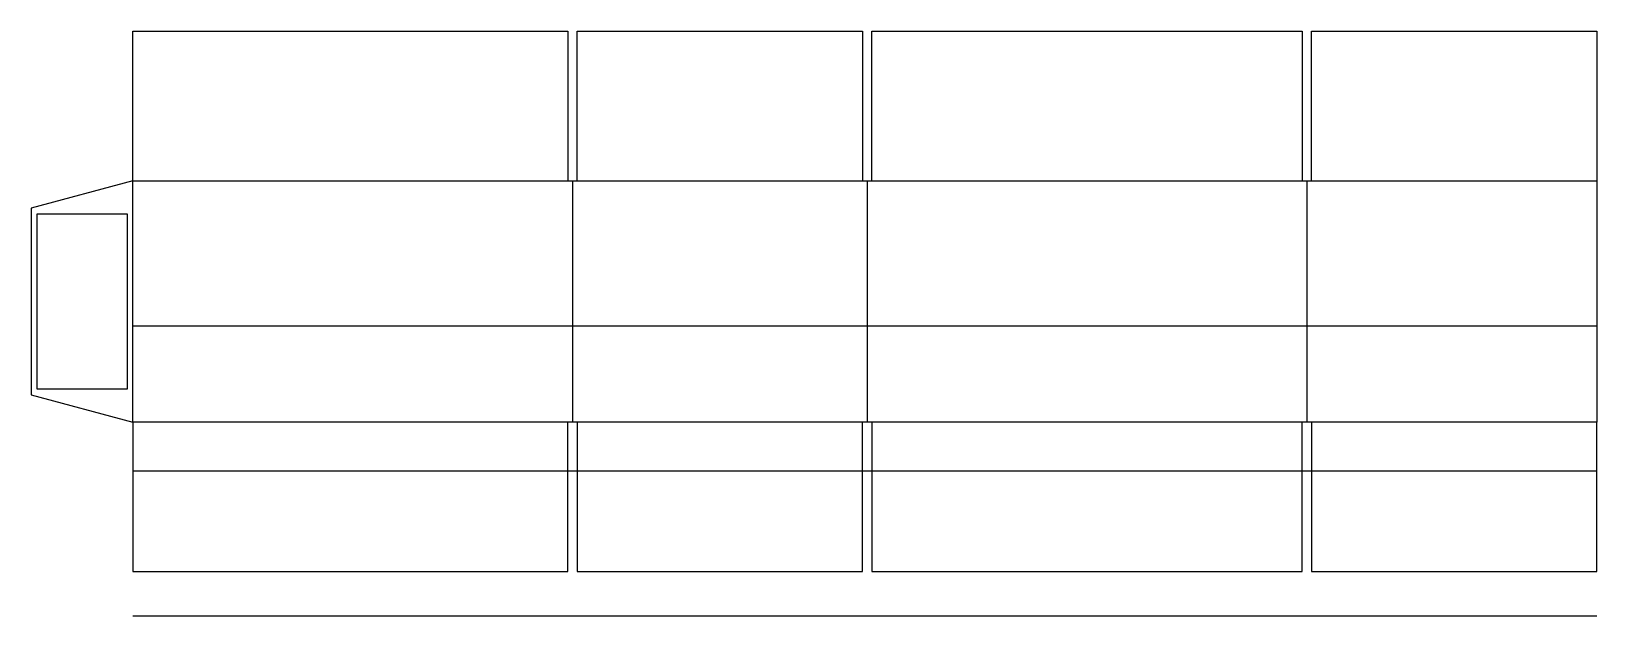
# Model space of a CAD drawing. Header units: millimetres. Extents: x 0 to 540, y -15 to 186.
import ezdxf

# ---------------------------------------------------------------- set-up
doc = ezdxf.new("R2010")
doc.units = ezdxf.units.MM
for name, color, linetype in [('CREASE', 5, 'CONTINUOUS'), ('CUT', 1, 'CONTINUOUS'), ('GLUE', 2, 'CONTINUOUS')]:
    doc.layers.add(name, color=color, linetype=linetype)

msp = doc.modelspace()

# ---------------------------------------------------------------- linework, layer by layer
at = {"layer": 'CREASE'}
for p, q in [((35, 51.6), (35, 134.8)), ((35, 134.8), (185, 134.8)), ((186.6, 134.8), (186.6, 51.6)), ((188.2, 134.8), (286.6, 134.8)), ((288.2, 134.8), (288.2, 51.6)), ((289.8, 134.8), (438.2, 134.8)), ((439.8, 134.8), (439.8, 51.6)), ((441.4, 134.8), (539.8, 134.8)), ((35, 84.8), (186.6, 84.8)), ((186.6, 84.8), (288.2, 84.8)), ((288.2, 84.8), (439.8, 84.8)), ((439.8, 84.8), (539.8, 84.8)), ((185, 51.6), (35, 51.6)), ((286.6, 51.6), (188.2, 51.6)), ((438.2, 51.6), (289.8, 51.6)), ((539.8, 51.6), (441.4, 51.6)), ((35, 34.8), (186.6, 34.8)), ((186.6, 34.8), (288.2, 34.8)), ((288.2, 34.8), (439.8, 34.8)), ((439.8, 34.8), (539.8, 34.8)), ((35, -15.2), (186.6, -15.2)), ((186.6, -15.2), (288.2, -15.2)), ((288.2, -15.2), (439.8, -15.2)), ((439.8, -15.2), (539.8, -15.2))]:
    msp.add_line(p, q, dxfattribs=at)
at = {"layer": 'CUT'}
for p, q in [((35, 134.8), (35, 186.4)), ((35, 186.4), (185, 186.4)), ((185, 186.4), (185, 134.8)), ((188.2, 134.8), (188.2, 186.4)), ((188.2, 186.4), (286.6, 186.4)), ((286.6, 186.4), (286.6, 134.8)), ((289.8, 134.8), (289.8, 186.4)), ((289.8, 186.4), (438.2, 186.4)), ((438.2, 186.4), (438.2, 134.8)), ((441.4, 134.8), (441.4, 186.4)), ((441.4, 186.4), (539.8, 186.4)), ((539.8, 186.4), (539.8, 134.8)), ((35, 134.8), (0, 125.422)), ((185, 134.8), (186.6, 134.8)), ((186.6, 134.8), (188.2, 134.8)), ((286.6, 134.8), (288.2, 134.8)), ((288.2, 134.8), (289.8, 134.8)), ((438.2, 134.8), (439.8, 134.8)), ((439.8, 134.8), (441.4, 134.8)), ((539.8, 134.8), (539.8, 51.6)), ((0, 125.422), (0, 60.978)), ((0, 60.978), (35, 51.6)), ((35, 51.6), (35, 0)), ((186.6, 51.6), (185, 51.6)), ((185, 0), (185, 51.6)), ((188.2, 51.6), (186.6, 51.6)), ((188.2, 51.6), (188.2, 0)), ((288.2, 51.6), (286.6, 51.6)), ((286.6, 0), (286.6, 51.6)), ((289.8, 51.6), (288.2, 51.6)), ((289.8, 51.6), (289.8, 0)), ((439.8, 51.6), (438.2, 51.6)), ((438.2, 0), (438.2, 51.6)), ((441.4, 51.6), (439.8, 51.6)), ((441.4, 51.6), (441.4, 0)), ((539.8, 0), (539.8, 51.6)), ((35, 0), (185, 0)), ((188.2, 0), (286.6, 0)), ((289.8, 0), (438.2, 0)), ((441.4, 0), (539.8, 0))]:
    msp.add_line(p, q, dxfattribs=at)
at = {"layer": 'GLUE'}
for p, q in [((2, 123.422), (33, 123.422)), ((2, 62.978), (2, 123.422)), ((33, 123.422), (33, 62.978)), ((33, 62.978), (2, 62.978))]:
    msp.add_line(p, q, dxfattribs=at)

doc.saveas('drawing.dxf')
